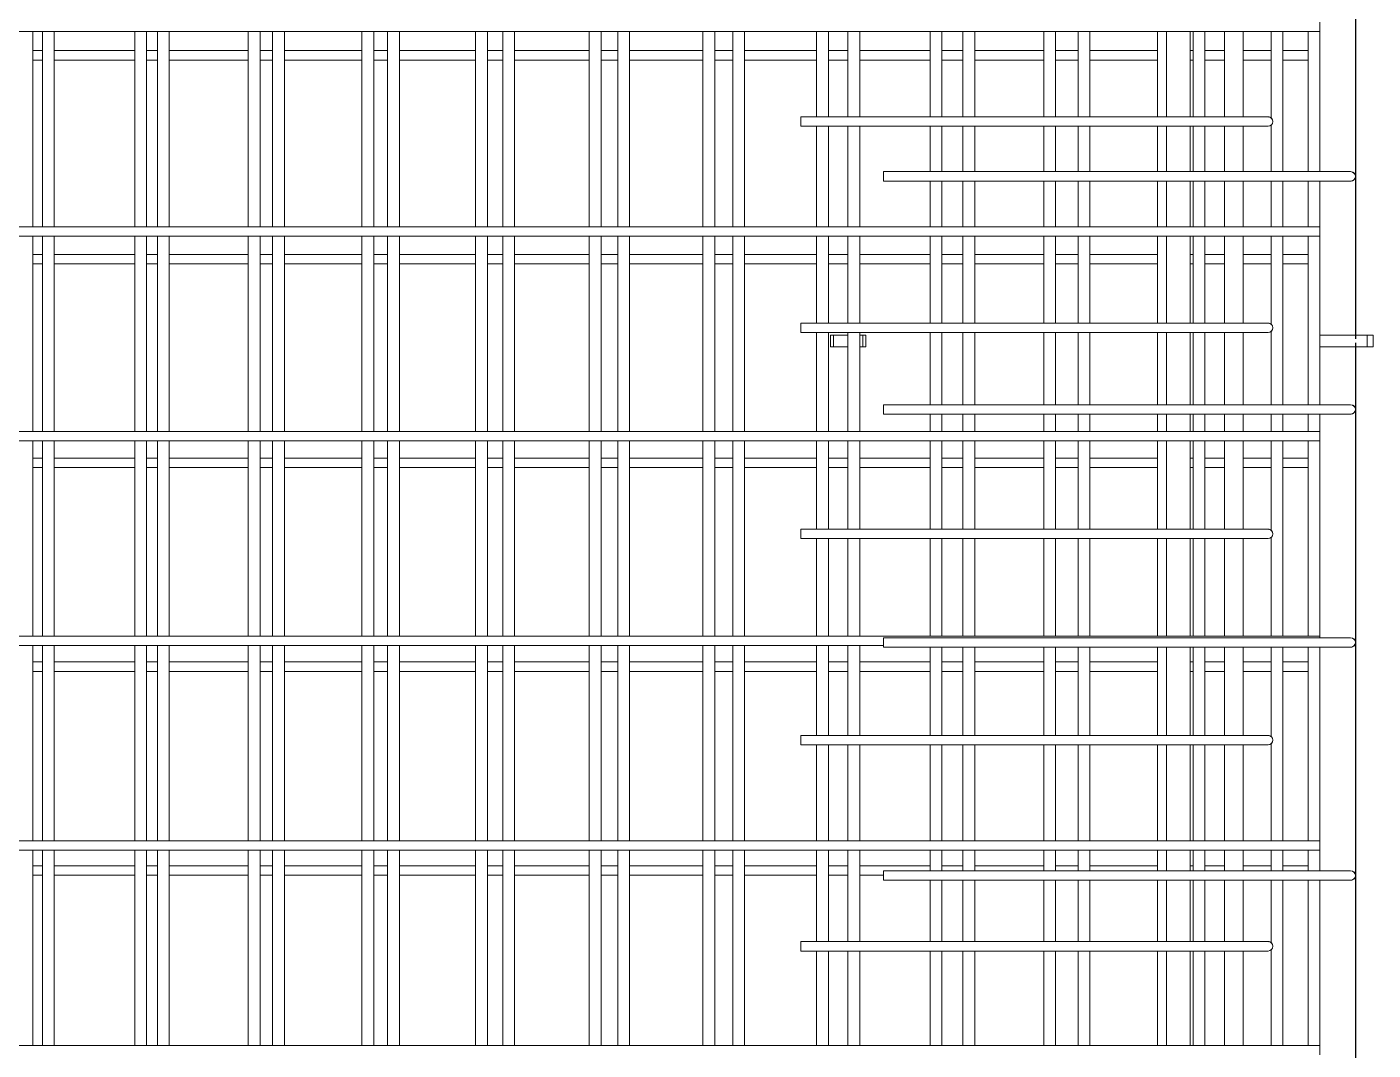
# Model space of a CAD drawing. Header units: millimetres. Extents: x 6744 to 22888, y -3063 to 10037.
# Drawn here: x 11192 to 12334, y 3499 to 4366 of the extents above; entities that cross this region are included whole.
import ezdxf

# ---------------------------------------------------------------- set-up
doc = ezdxf.new("R2010")
doc.units = ezdxf.units.MM
doc.linetypes.add('Dash', pattern=[6.36, 3.18, -3.18])
for name, color, linetype, lineweight in [('A-GENM', 13, 'Continuous', 18), ('A-WALL', 113, 'Continuous', 25), ('A-WALL-HDLN', 110, 'Dash', 25), ('S-RBAR', 171, 'Continuous', 18)]:
    doc.layers.add(name, color=color, linetype=linetype, lineweight=lineweight)

# ---------------------------------------------------------------- blocks, each defined once
blk = doc.blocks.new('RR spread anchor face based - RR-SA-2_5-200-V1-Elevation Front 1')
at = {"layer": 'A-GENM'}
for p, q in [((11873.6, -445), (11876.1, -445)), ((11873.6, -455), (11873.6, -445)), ((11876.1, -445), (11888.4, -445)), ((11876.1, -445), (11876.1, -455)), ((11898.4, -445), (11901.1, -445)), ((11901.1, -445), (11903.6, -445)), ((11901.1, -445), (11901.1, -455)), ((11903.6, -445), (11903.6, -455)), ((11876.1, -455), (11873.6, -455)), ((11888.4, -455), (11876.1, -455)), ((11901.1, -455), (11898.4, -455)), ((11903.6, -455), (11901.1, -455))]:
    blk.add_line(p, q, dxfattribs=at)
blk = doc.blocks.new('RR spread anchor face based - RR-SA-3_0-200-1726827-Elevation Front 1')
at = {"layer": 'A-GENM'}
for p, q in [((12288.6, 6760), (12328.6, 6760)), ((12328.6, 6760), (12333.6, 6760)), ((12328.6, 6750), (12328.6, 6760)), ((12333.6, 6760), (12333.6, 6750)), ((12328.6, 6750), (12288.6, 6750)), ((12333.6, 6750), (12328.6, 6750))]:
    blk.add_line(p, q, dxfattribs=at)

msp = doc.modelspace()

# ---------------------------------------------------------------- linework, layer by layer
at = {"layer": 'A-WALL'}
for p, q in [((12318.56745, 6750), (12318.56745, 4105)), ((12318.56745, 4095), (12318.56745, 2210))]:
    msp.add_line(p, q, dxfattribs=at)
at = {"layer": 'A-WALL-HDLN'}
msp.add_line((12318.56745, 4104.95039), (12318.56745, 4095.04961), dxfattribs=at)
at = {"layer": 'S-RBAR'}
for p, q in [((10132.56745, 4362.40824), (12288.56745, 4362.40824)), ((11197.44562, 4196.85041), (11197.44562, 4362.40824)), ((11205.56745, 4196.85041), (11205.56745, 4362.40824)), ((11215.56745, 4196.85041), (11215.56745, 4362.40824)), ((11283.78178, 4196.85041), (11283.78178, 4362.40824)), ((11293.78178, 4196.85041), (11293.78178, 4362.40824)), ((11303.11291, 4196.85041), (11303.11291, 4362.40824)), ((11313.11291, 4196.85041), (11313.11291, 4362.40824)), ((11380.11794, 4196.85041), (11380.11794, 4362.40824)), ((11390.11794, 4196.85041), (11390.11794, 4362.40824)), ((11400.65836, 4196.85041), (11400.65836, 4362.40824)), ((11410.65836, 4196.85041), (11410.65836, 4362.40824)), ((11476.4541, 4196.85041), (11476.4541, 4362.40824)), ((11486.4541, 4196.85041), (11486.4541, 4362.40824)), ((11498.20382, 4196.85041), (11498.20382, 4362.40824)), ((11508.20382, 4196.85041), (11508.20382, 4362.40824)), ((11572.79026, 4196.85041), (11572.79026, 4362.40824)), ((11582.79026, 4196.85041), (11582.79026, 4362.40824)), ((11595.74927, 4196.85041), (11595.74927, 4362.40824)), ((11605.74927, 4196.85041), (11605.74927, 4362.40824)), ((11669.12642, 4196.85041), (11669.12642, 4362.40824)), ((11679.12642, 4196.85041), (11679.12642, 4362.40824)), ((11693.29473, 4196.85041), (11693.29473, 4362.40824)), ((11703.29473, 4196.85041), (11703.29473, 4362.40824)), ((11765.46258, 4196.85041), (11765.46258, 4362.40824)), ((11775.46258, 4196.85041), (11775.46258, 4362.40824)), ((11790.84018, 4196.85041), (11790.84018, 4362.40824)), ((11800.84018, 4196.85041), (11800.84018, 4362.40824)), ((11861.79874, 4290.13048), (11861.79874, 4362.40824)), ((11871.79874, 4290.13048), (11871.79874, 4362.40824)), ((11888.38564, 4290.13048), (11888.38564, 4362.40824)), ((11898.38564, 4290.13048), (11898.38564, 4362.40824)), ((11958.1349, 4290.13048), (11958.1349, 4362.40824)), ((11968.1349, 4290.13048), (11968.1349, 4362.40824)), ((11985.93109, 4290.13048), (11985.93109, 4362.40824)), ((11995.93109, 4290.13048), (11995.93109, 4362.40824)), ((12054.47106, 4290.13048), (12054.47106, 4362.40824)), ((12064.47106, 4290.13048), (12064.47106, 4362.40824)), ((12083.47655, 4290.13048), (12083.47655, 4362.40824)), ((12093.47655, 4290.13048), (12093.47655, 4362.40824)), ((12150.80722, 4290.13048), (12150.80722, 4362.40824)), ((12158.56541, 4290.13048), (12158.56541, 4362.40824)), ((12178.56541, 4290.13048), (12178.56541, 4362.40824)), ((12181.022, 4290.13048), (12181.022, 4362.40824)), ((12191.022, 4290.13048), (12191.022, 4362.40824)), ((12207.56745, 4290.13048), (12207.56745, 4362.40824)), ((12223.56745, 4290.13048), (12223.56745, 4362.40824)), ((12247.14338, 4288.84402), (12247.14338, 4362.40824)), ((12257.14338, 4243.66667), (12257.14338, 4362.40824)), ((12278.56745, 4243.66667), (12278.56745, 4362.40824)), ((12288.56745, 4362.40824), (12288.56745, 4370.40824)), ((12288.56745, 4243.66667), (12288.56745, 4362.40824)), ((11197.44562, 4346.28846), (11205.56745, 4346.28846)), ((11197.44562, 4338.28846), (11205.56745, 4338.28846)), ((11215.56745, 4346.28846), (11283.78178, 4346.28846)), ((11215.56745, 4338.28846), (11283.78178, 4338.28846)), ((11293.78178, 4346.28846), (11303.11291, 4346.28846)), ((11293.78178, 4338.28846), (11303.11291, 4338.28846)), ((11313.11291, 4346.28846), (11380.11794, 4346.28846)), ((11313.11291, 4338.28846), (11380.11794, 4338.28846)), ((11390.11794, 4346.28846), (11400.65836, 4346.28846)), ((11390.11794, 4338.28846), (11400.65836, 4338.28846)), ((11410.65836, 4346.28846), (11476.4541, 4346.28846)), ((11410.65836, 4338.28846), (11476.4541, 4338.28846)), ((11486.4541, 4346.28846), (11498.20382, 4346.28846)), ((11486.4541, 4338.28846), (11498.20382, 4338.28846)), ((11508.20382, 4346.28846), (11572.79026, 4346.28846)), ((11508.20382, 4338.28846), (11572.79026, 4338.28846)), ((11582.79026, 4346.28846), (11595.74927, 4346.28846)), ((11582.79026, 4338.28846), (11595.74927, 4338.28846)), ((11605.74927, 4346.28846), (11669.12642, 4346.28846)), ((11605.74927, 4338.28846), (11669.12642, 4338.28846)), ((11679.12642, 4346.28846), (11693.29473, 4346.28846)), ((11679.12642, 4338.28846), (11693.29473, 4338.28846)), ((11703.29473, 4346.28846), (11765.46258, 4346.28846)), ((11703.29473, 4338.28846), (11765.46258, 4338.28846)), ((11775.46258, 4346.28846), (11790.84018, 4346.28846)), ((11775.46258, 4338.28846), (11790.84018, 4338.28846)), ((11800.84018, 4346.28846), (11861.79874, 4346.28846)), ((11800.84018, 4338.28846), (11861.79874, 4338.28846)), ((11871.79874, 4346.28846), (11888.38564, 4346.28846)), ((11871.79874, 4338.28846), (11888.38564, 4338.28846)), ((11898.38564, 4346.28846), (11958.1349, 4346.28846)), ((11898.38564, 4338.28846), (11958.1349, 4338.28846)), ((11968.1349, 4346.28846), (11985.93109, 4346.28846)), ((11968.1349, 4338.28846), (11985.93109, 4338.28846)), ((11995.93109, 4346.28846), (12054.47106, 4346.28846)), ((11995.93109, 4338.28846), (12054.47106, 4338.28846)), ((12064.47106, 4346.28846), (12083.47655, 4346.28846)), ((12064.47106, 4338.28846), (12083.47655, 4338.28846)), ((12093.47655, 4346.28846), (12150.80722, 4346.28846)), ((12093.47655, 4338.28846), (12150.80722, 4338.28846)), ((12178.56541, 4346.28846), (12181.022, 4346.28846)), ((12178.56541, 4338.28846), (12181.022, 4338.28846)), ((12191.022, 4346.28846), (12207.56745, 4346.28846)), ((12191.022, 4338.28846), (12207.56745, 4338.28846)), ((12223.56745, 4346.28846), (12247.14338, 4346.28846)), ((12223.56745, 4338.28846), (12247.14338, 4338.28846)), ((12257.14338, 4346.28846), (12278.56745, 4346.28846)), ((12257.14338, 4338.28846), (12278.56745, 4338.28846)), ((12208.56745, 4290.13048), (11848.56745, 4290.13048)), ((11848.56745, 4290.13048), (11848.56745, 4282.13048)), ((12208.56745, 4282.13048), (11848.56745, 4282.13048)), ((11861.79874, 4196.85041), (11861.79874, 4282.13048)), ((11871.79874, 4196.85041), (11871.79874, 4282.13048)), ((11888.38564, 4196.85041), (11888.38564, 4282.13048)), ((11898.38564, 4196.85041), (11898.38564, 4282.13048)), ((11958.1349, 4243.66667), (11958.1349, 4282.13048)), ((11968.1349, 4243.66667), (11968.1349, 4282.13048)), ((11985.93109, 4243.66667), (11985.93109, 4282.13048)), ((11995.93109, 4243.66667), (11995.93109, 4282.13048)), ((12054.47106, 4243.66667), (12054.47106, 4282.13048)), ((12064.47106, 4243.66667), (12064.47106, 4282.13048)), ((12083.47655, 4243.66667), (12083.47655, 4282.13048)), ((12093.47655, 4243.66667), (12093.47655, 4282.13048)), ((12150.80722, 4243.66667), (12150.80722, 4282.13048)), ((12158.56541, 4243.66667), (12158.56541, 4282.13048)), ((12178.56541, 4243.66667), (12178.56541, 4282.13048)), ((12181.022, 4243.66667), (12181.022, 4282.13048)), ((12191.022, 4243.66667), (12191.022, 4282.13048)), ((12207.56745, 4243.66667), (12207.56745, 4282.13048)), ((12208.56745, 4290.13048), (12244.56745, 4290.13048)), ((12208.56745, 4282.13048), (12244.56745, 4282.13048)), ((12223.56745, 4243.66667), (12223.56745, 4282.13048)), ((12247.14338, 4243.66667), (12247.14338, 4283.41695)), ((11918.56745, 4243.66667), (12294.56745, 4243.66667)), ((11918.56745, 4235.66667), (11918.56745, 4243.66667)), ((11918.56745, 4235.66667), (12294.56745, 4235.66667)), ((11958.1349, 4196.85041), (11958.1349, 4235.66667)), ((11968.1349, 4196.85041), (11968.1349, 4235.66667)), ((11985.93109, 4196.85041), (11985.93109, 4235.66667)), ((11995.93109, 4196.85041), (11995.93109, 4235.66667)), ((12054.47106, 4196.85041), (12054.47106, 4235.66667)), ((12064.47106, 4196.85041), (12064.47106, 4235.66667)), ((12083.47655, 4196.85041), (12083.47655, 4235.66667)), ((12093.47655, 4196.85041), (12093.47655, 4235.66667)), ((12150.80722, 4196.85041), (12150.80722, 4235.66667)), ((12158.56541, 4196.85041), (12158.56541, 4235.66667)), ((12178.56541, 4196.85041), (12178.56541, 4235.66667)), ((12181.022, 4196.85041), (12181.022, 4235.66667)), ((12191.022, 4196.85041), (12191.022, 4235.66667)), ((12207.56745, 4196.85041), (12207.56745, 4235.66667)), ((12223.56745, 4196.85041), (12223.56745, 4235.66667)), ((12247.14338, 4196.85041), (12247.14338, 4235.66667)), ((12257.14338, 4196.85041), (12257.14338, 4235.66667)), ((12278.56745, 4196.85041), (12278.56745, 4235.66667)), ((12288.56745, 4196.85041), (12288.56745, 4235.66667)), ((12314.56745, 4243.66667), (12294.56745, 4243.66667)), ((12314.56745, 4235.66667), (12294.56745, 4235.66667)), ((10132.56745, 4196.85041), (12288.56745, 4196.85041)), ((10132.56745, 4188.85041), (12288.56745, 4188.85041)), ((11197.44562, 4023.29258), (11197.44562, 4188.85041)), ((11205.56745, 4023.29258), (11205.56745, 4188.85041)), ((11215.56745, 4023.29258), (11215.56745, 4188.85041)), ((11283.78178, 4023.29258), (11283.78178, 4188.85041)), ((11293.78178, 4023.29258), (11293.78178, 4188.85041)), ((11303.11291, 4023.29258), (11303.11291, 4188.85041)), ((11313.11291, 4023.29258), (11313.11291, 4188.85041)), ((11380.11794, 4023.29258), (11380.11794, 4188.85041)), ((11390.11794, 4023.29258), (11390.11794, 4188.85041)), ((11400.65836, 4023.29258), (11400.65836, 4188.85041)), ((11410.65836, 4023.29258), (11410.65836, 4188.85041)), ((11476.4541, 4023.29258), (11476.4541, 4188.85041)), ((11486.4541, 4023.29258), (11486.4541, 4188.85041)), ((11498.20382, 4023.29258), (11498.20382, 4188.85041)), ((11508.20382, 4023.29258), (11508.20382, 4188.85041)), ((11572.79026, 4023.29258), (11572.79026, 4188.85041)), ((11582.79026, 4023.29258), (11582.79026, 4188.85041)), ((11595.74927, 4023.29258), (11595.74927, 4188.85041)), ((11605.74927, 4023.29258), (11605.74927, 4188.85041)), ((11669.12642, 4023.29258), (11669.12642, 4188.85041)), ((11679.12642, 4023.29258), (11679.12642, 4188.85041)), ((11693.29473, 4023.29258), (11693.29473, 4188.85041)), ((11703.29473, 4023.29258), (11703.29473, 4188.85041)), ((11765.46258, 4023.29258), (11765.46258, 4188.85041)), ((11775.46258, 4023.29258), (11775.46258, 4188.85041)), ((11790.84018, 4023.29258), (11790.84018, 4188.85041)), ((11800.84018, 4023.29258), (11800.84018, 4188.85041)), ((11861.79874, 4115.25857), (11861.79874, 4188.85041)), ((11871.79874, 4115.25857), (11871.79874, 4188.85041)), ((11888.38564, 4115.25857), (11888.38564, 4188.85041)), ((11898.38564, 4115.25857), (11898.38564, 4188.85041)), ((11958.1349, 4115.25857), (11958.1349, 4188.85041)), ((11968.1349, 4115.25857), (11968.1349, 4188.85041)), ((11985.93109, 4115.25857), (11985.93109, 4188.85041)), ((11995.93109, 4115.25857), (11995.93109, 4188.85041)), ((12054.47106, 4115.25857), (12054.47106, 4188.85041)), ((12064.47106, 4115.25857), (12064.47106, 4188.85041)), ((12083.47655, 4115.25857), (12083.47655, 4188.85041)), ((12093.47655, 4115.25857), (12093.47655, 4188.85041)), ((12150.80722, 4115.25857), (12150.80722, 4188.85041)), ((12158.56541, 4115.25857), (12158.56541, 4188.85041)), ((12178.56541, 4115.25857), (12178.56541, 4188.85041)), ((12181.022, 4115.25857), (12181.022, 4188.85041)), ((12191.022, 4115.25857), (12191.022, 4188.85041)), ((12207.56745, 4115.25857), (12207.56745, 4188.85041)), ((12223.56745, 4115.25857), (12223.56745, 4188.85041)), ((12247.14338, 4113.97211), (12247.14338, 4188.85041)), ((12257.14338, 4046), (12257.14338, 4188.85041)), ((12278.56745, 4046), (12278.56745, 4188.85041)), ((12288.56745, 4188.85041), (12288.56745, 4196.85041)), ((12288.56745, 4046), (12288.56745, 4188.85041)), ((11197.44562, 4173.46154), (11205.56745, 4173.46154)), ((11197.44562, 4165.46154), (11205.56745, 4165.46154)), ((11215.56745, 4173.46154), (11283.78178, 4173.46154)), ((11215.56745, 4165.46154), (11283.78178, 4165.46154)), ((11293.78178, 4173.46154), (11303.11291, 4173.46154)), ((11293.78178, 4165.46154), (11303.11291, 4165.46154)), ((11313.11291, 4173.46154), (11380.11794, 4173.46154)), ((11313.11291, 4165.46154), (11380.11794, 4165.46154)), ((11390.11794, 4173.46154), (11400.65836, 4173.46154)), ((11390.11794, 4165.46154), (11400.65836, 4165.46154)), ((11410.65836, 4173.46154), (11476.4541, 4173.46154)), ((11410.65836, 4165.46154), (11476.4541, 4165.46154)), ((11486.4541, 4173.46154), (11498.20382, 4173.46154)), ((11486.4541, 4165.46154), (11498.20382, 4165.46154)), ((11508.20382, 4173.46154), (11572.79026, 4173.46154)), ((11508.20382, 4165.46154), (11572.79026, 4165.46154)), ((11582.79026, 4173.46154), (11595.74927, 4173.46154)), ((11582.79026, 4165.46154), (11595.74927, 4165.46154)), ((11605.74927, 4173.46154), (11669.12642, 4173.46154)), ((11605.74927, 4165.46154), (11669.12642, 4165.46154)), ((11679.12642, 4173.46154), (11693.29473, 4173.46154)), ((11679.12642, 4165.46154), (11693.29473, 4165.46154)), ((11703.29473, 4173.46154), (11765.46258, 4173.46154)), ((11703.29473, 4165.46154), (11765.46258, 4165.46154)), ((11775.46258, 4173.46154), (11790.84018, 4173.46154)), ((11775.46258, 4165.46154), (11790.84018, 4165.46154)), ((11800.84018, 4173.46154), (11861.79874, 4173.46154)), ((11800.84018, 4165.46154), (11861.79874, 4165.46154)), ((11871.79874, 4173.46154), (11888.38564, 4173.46154)), ((11871.79874, 4165.46154), (11888.38564, 4165.46154)), ((11898.38564, 4173.46154), (11958.1349, 4173.46154)), ((11898.38564, 4165.46154), (11958.1349, 4165.46154)), ((11968.1349, 4173.46154), (11985.93109, 4173.46154)), ((11968.1349, 4165.46154), (11985.93109, 4165.46154)), ((11995.93109, 4173.46154), (12054.47106, 4173.46154)), ((11995.93109, 4165.46154), (12054.47106, 4165.46154)), ((12064.47106, 4173.46154), (12083.47655, 4173.46154)), ((12064.47106, 4165.46154), (12083.47655, 4165.46154)), ((12093.47655, 4173.46154), (12150.80722, 4173.46154)), ((12093.47655, 4165.46154), (12150.80722, 4165.46154)), ((12178.56541, 4173.46154), (12181.022, 4173.46154)), ((12178.56541, 4165.46154), (12181.022, 4165.46154)), ((12191.022, 4173.46154), (12207.56745, 4173.46154)), ((12191.022, 4165.46154), (12207.56745, 4165.46154)), ((12223.56745, 4173.46154), (12247.14338, 4173.46154)), ((12223.56745, 4165.46154), (12247.14338, 4165.46154)), ((12257.14338, 4173.46154), (12278.56745, 4173.46154)), ((12257.14338, 4165.46154), (12278.56745, 4165.46154)), ((12208.56745, 4115.25857), (11848.56745, 4115.25857)), ((11848.56745, 4115.25857), (11848.56745, 4107.25857)), ((12208.56745, 4115.25857), (12244.56745, 4115.25857)), ((12247.14338, 4046), (12247.14338, 4108.54503)), ((12208.56745, 4107.25857), (11848.56745, 4107.25857)), ((11861.79874, 4023.29258), (11861.79874, 4107.25857)), ((11871.79874, 4023.29258), (11871.79874, 4107.25857)), ((11888.38564, 4023.29258), (11888.38564, 4107.25857)), ((11898.38564, 4023.29258), (11898.38564, 4107.25857)), ((11958.1349, 4046), (11958.1349, 4107.25857)), ((11968.1349, 4046), (11968.1349, 4107.25857)), ((11985.93109, 4046), (11985.93109, 4107.25857)), ((11995.93109, 4046), (11995.93109, 4107.25857)), ((12054.47106, 4046), (12054.47106, 4107.25857)), ((12064.47106, 4046), (12064.47106, 4107.25857)), ((12083.47655, 4046), (12083.47655, 4107.25857)), ((12093.47655, 4046), (12093.47655, 4107.25857)), ((12150.80722, 4046), (12150.80722, 4107.25857)), ((12158.56541, 4046), (12158.56541, 4107.25857)), ((12178.56541, 4046), (12178.56541, 4107.25857)), ((12181.022, 4046), (12181.022, 4107.25857)), ((12191.022, 4046), (12191.022, 4107.25857)), ((12207.56745, 4046), (12207.56745, 4107.25857)), ((12208.56745, 4107.25857), (12244.56745, 4107.25857)), ((12223.56745, 4046), (12223.56745, 4107.25857)), ((11918.56745, 4046), (12294.56745, 4046)), ((11918.56745, 4038), (11918.56745, 4046)), ((12314.56745, 4046), (12294.56745, 4046)), ((11918.56745, 4038), (12294.56745, 4038)), ((11958.1349, 4023.29258), (11958.1349, 4038)), ((11968.1349, 4023.29258), (11968.1349, 4038)), ((11985.93109, 4023.29258), (11985.93109, 4038)), ((11995.93109, 4023.29258), (11995.93109, 4038)), ((12054.47106, 4023.29258), (12054.47106, 4038)), ((12064.47106, 4023.29258), (12064.47106, 4038)), ((12083.47655, 4023.29258), (12083.47655, 4038)), ((12093.47655, 4023.29258), (12093.47655, 4038)), ((12150.80722, 4023.29258), (12150.80722, 4038)), ((12158.56541, 4023.29258), (12158.56541, 4038)), ((12178.56541, 4023.29258), (12178.56541, 4038)), ((12181.022, 4023.29258), (12181.022, 4038)), ((12191.022, 4023.29258), (12191.022, 4038)), ((12207.56745, 4023.29258), (12207.56745, 4038)), ((12223.56745, 4023.29258), (12223.56745, 4038)), ((12247.14338, 4023.29258), (12247.14338, 4038)), ((12257.14338, 4023.29258), (12257.14338, 4038)), ((12278.56745, 4023.29258), (12278.56745, 4038)), ((12288.56745, 4023.29258), (12288.56745, 4038)), ((12314.56745, 4038), (12294.56745, 4038)), ((10132.56745, 4023.29258), (12288.56745, 4023.29258)), ((12288.56745, 4015.29258), (12288.56745, 4023.29258)), ((10132.56745, 4015.29258), (12288.56745, 4015.29258)), ((11197.44562, 3849.73476), (11197.44562, 4015.29258)), ((11205.56745, 3849.73476), (11205.56745, 4015.29258)), ((11215.56745, 3849.73476), (11215.56745, 4015.29258)), ((11283.78178, 3849.73476), (11283.78178, 4015.29258)), ((11293.78178, 3849.73476), (11293.78178, 4015.29258)), ((11303.11291, 3849.73476), (11303.11291, 4015.29258)), ((11313.11291, 3849.73476), (11313.11291, 4015.29258)), ((11380.11794, 3849.73476), (11380.11794, 4015.29258)), ((11390.11794, 3849.73476), (11390.11794, 4015.29258)), ((11400.65836, 3849.73476), (11400.65836, 4015.29258)), ((11410.65836, 3849.73476), (11410.65836, 4015.29258)), ((11476.4541, 3849.73476), (11476.4541, 4015.29258)), ((11486.4541, 3849.73476), (11486.4541, 4015.29258)), ((11498.20382, 3849.73476), (11498.20382, 4015.29258)), ((11508.20382, 3849.73476), (11508.20382, 4015.29258)), ((11572.79026, 3849.73476), (11572.79026, 4015.29258)), ((11582.79026, 3849.73476), (11582.79026, 4015.29258)), ((11595.74927, 3849.73476), (11595.74927, 4015.29258)), ((11605.74927, 3849.73476), (11605.74927, 4015.29258)), ((11669.12642, 3849.73476), (11669.12642, 4015.29258)), ((11679.12642, 3849.73476), (11679.12642, 4015.29258)), ((11693.29473, 3849.73476), (11693.29473, 4015.29258)), ((11703.29473, 3849.73476), (11703.29473, 4015.29258)), ((11765.46258, 3849.73476), (11765.46258, 4015.29258)), ((11775.46258, 3849.73476), (11775.46258, 4015.29258)), ((11790.84018, 3849.73476), (11790.84018, 4015.29258)), ((11800.84018, 3849.73476), (11800.84018, 4015.29258)), ((11861.79874, 3940.38666), (11861.79874, 4015.29258)), ((11871.79874, 3940.38666), (11871.79874, 4015.29258)), ((11888.38564, 3940.38666), (11888.38564, 4015.29258)), ((11898.38564, 3940.38666), (11898.38564, 4015.29258)), ((11958.1349, 3940.38666), (11958.1349, 4015.29258)), ((11968.1349, 3940.38666), (11968.1349, 4015.29258)), ((11985.93109, 3940.38666), (11985.93109, 4015.29258)), ((11995.93109, 3940.38666), (11995.93109, 4015.29258)), ((12054.47106, 3940.38666), (12054.47106, 4015.29258)), ((12064.47106, 3940.38666), (12064.47106, 4015.29258)), ((12083.47655, 3940.38666), (12083.47655, 4015.29258)), ((12093.47655, 3940.38666), (12093.47655, 4015.29258)), ((12150.80722, 3940.38666), (12150.80722, 4015.29258)), ((12158.56541, 3940.38666), (12158.56541, 4015.29258)), ((12178.56541, 3940.38666), (12178.56541, 4015.29258)), ((12181.022, 3940.38666), (12181.022, 4015.29258)), ((12191.022, 3940.38666), (12191.022, 4015.29258)), ((12207.56745, 3940.38666), (12207.56745, 4015.29258)), ((12223.56745, 3940.38666), (12223.56745, 4015.29258)), ((12247.14338, 3939.10019), (12247.14338, 4015.29258)), ((12257.14338, 3849.73476), (12257.14338, 4015.29258)), ((12278.56745, 3849.73476), (12278.56745, 4015.29258)), ((12288.56745, 3849.73476), (12288.56745, 4015.29258)), ((11197.44562, 4000.63462), (11205.56745, 4000.63462)), ((11215.56745, 4000.63462), (11283.78178, 4000.63462)), ((11293.78178, 4000.63462), (11303.11291, 4000.63462)), ((11313.11291, 4000.63462), (11380.11794, 4000.63462)), ((11390.11794, 4000.63462), (11400.65836, 4000.63462)), ((11410.65836, 4000.63462), (11476.4541, 4000.63462)), ((11486.4541, 4000.63462), (11498.20382, 4000.63462)), ((11508.20382, 4000.63462), (11572.79026, 4000.63462)), ((11582.79026, 4000.63462), (11595.74927, 4000.63462)), ((11605.74927, 4000.63462), (11669.12642, 4000.63462)), ((11679.12642, 4000.63462), (11693.29473, 4000.63462)), ((11703.29473, 4000.63462), (11765.46258, 4000.63462)), ((11775.46258, 4000.63462), (11790.84018, 4000.63462)), ((11800.84018, 4000.63462), (11861.79874, 4000.63462)), ((11871.79874, 4000.63462), (11888.38564, 4000.63462)), ((11898.38564, 4000.63462), (11958.1349, 4000.63462)), ((11968.1349, 4000.63462), (11985.93109, 4000.63462)), ((11995.93109, 4000.63462), (12054.47106, 4000.63462)), ((12064.47106, 4000.63462), (12083.47655, 4000.63462)), ((12093.47655, 4000.63462), (12150.80722, 4000.63462)), ((12178.56541, 4000.63462), (12181.022, 4000.63462)), ((12191.022, 4000.63462), (12207.56745, 4000.63462)), ((12223.56745, 4000.63462), (12247.14338, 4000.63462)), ((12257.14338, 4000.63462), (12278.56745, 4000.63462)), ((11197.44562, 3992.63462), (11205.56745, 3992.63462)), ((11215.56745, 3992.63462), (11283.78178, 3992.63462)), ((11293.78178, 3992.63462), (11303.11291, 3992.63462)), ((11313.11291, 3992.63462), (11380.11794, 3992.63462)), ((11390.11794, 3992.63462), (11400.65836, 3992.63462)), ((11410.65836, 3992.63462), (11476.4541, 3992.63462)), ((11486.4541, 3992.63462), (11498.20382, 3992.63462)), ((11508.20382, 3992.63462), (11572.79026, 3992.63462)), ((11582.79026, 3992.63462), (11595.74927, 3992.63462)), ((11605.74927, 3992.63462), (11669.12642, 3992.63462)), ((11679.12642, 3992.63462), (11693.29473, 3992.63462)), ((11703.29473, 3992.63462), (11765.46258, 3992.63462)), ((11775.46258, 3992.63462), (11790.84018, 3992.63462)), ((11800.84018, 3992.63462), (11861.79874, 3992.63462)), ((11871.79874, 3992.63462), (11888.38564, 3992.63462)), ((11898.38564, 3992.63462), (11958.1349, 3992.63462)), ((11968.1349, 3992.63462), (11985.93109, 3992.63462)), ((11995.93109, 3992.63462), (12054.47106, 3992.63462)), ((12064.47106, 3992.63462), (12083.47655, 3992.63462)), ((12093.47655, 3992.63462), (12150.80722, 3992.63462)), ((12178.56541, 3992.63462), (12181.022, 3992.63462)), ((12191.022, 3992.63462), (12207.56745, 3992.63462)), ((12223.56745, 3992.63462), (12247.14338, 3992.63462)), ((12257.14338, 3992.63462), (12278.56745, 3992.63462)), ((12208.56745, 3940.38666), (11848.56745, 3940.38666)), ((11848.56745, 3940.38666), (11848.56745, 3932.38666)), ((12208.56745, 3940.38666), (12244.56745, 3940.38666)), ((12208.56745, 3932.38666), (11848.56745, 3932.38666)), ((11861.79874, 3849.73476), (11861.79874, 3932.38666)), ((11871.79874, 3849.73476), (11871.79874, 3932.38666)), ((11888.38564, 3849.73476), (11888.38564, 3932.38666)), ((11898.38564, 3849.73476), (11898.38564, 3932.38666)), ((11958.1349, 3849.73476), (11958.1349, 3932.38666)), ((11968.1349, 3849.73476), (11968.1349, 3932.38666)), ((11985.93109, 3849.73476), (11985.93109, 3932.38666)), ((11995.93109, 3849.73476), (11995.93109, 3932.38666)), ((12054.47106, 3849.73476), (12054.47106, 3932.38666)), ((12064.47106, 3849.73476), (12064.47106, 3932.38666)), ((12083.47655, 3849.73476), (12083.47655, 3932.38666)), ((12093.47655, 3849.73476), (12093.47655, 3932.38666)), ((12150.80722, 3849.73476), (12150.80722, 3932.38666)), ((12158.56541, 3849.73476), (12158.56541, 3932.38666)), ((12178.56541, 3849.73476), (12178.56541, 3932.38666)), ((12181.022, 3849.73476), (12181.022, 3932.38666)), ((12191.022, 3849.73476), (12191.022, 3932.38666)), ((12207.56745, 3849.73476), (12207.56745, 3932.38666)), ((12208.56745, 3932.38666), (12244.56745, 3932.38666)), ((12223.56745, 3849.73476), (12223.56745, 3932.38666)), ((12247.14338, 3849.73476), (12247.14338, 3933.67312)), ((10132.56745, 3849.73476), (12288.56745, 3849.73476)), ((11918.56745, 3848.33333), (12294.56745, 3848.33333)), ((11918.56745, 3840.33333), (11918.56745, 3848.33333)), ((12288.56745, 3848.33333), (12288.56745, 3849.73476)), ((12314.56745, 3848.33333), (12294.56745, 3848.33333)), ((10462.56541, 3841.73476), (11918.56745, 3841.73476)), ((11197.44562, 3676.17693), (11197.44562, 3841.73476)), ((11205.56745, 3676.17693), (11205.56745, 3841.73476)), ((11215.56745, 3676.17693), (11215.56745, 3841.73476)), ((11283.78178, 3676.17693), (11283.78178, 3841.73476)), ((11293.78178, 3676.17693), (11293.78178, 3841.73476)), ((11303.11291, 3676.17693), (11303.11291, 3841.73476)), ((11313.11291, 3676.17693), (11313.11291, 3841.73476)), ((11380.11794, 3676.17693), (11380.11794, 3841.73476)), ((11390.11794, 3676.17693), (11390.11794, 3841.73476)), ((11400.65836, 3676.17693), (11400.65836, 3841.73476)), ((11410.65836, 3676.17693), (11410.65836, 3841.73476)), ((11476.4541, 3676.17693), (11476.4541, 3841.73476)), ((11486.4541, 3676.17693), (11486.4541, 3841.73476)), ((11498.20382, 3676.17693), (11498.20382, 3841.73476)), ((11508.20382, 3676.17693), (11508.20382, 3841.73476)), ((11572.79026, 3676.17693), (11572.79026, 3841.73476)), ((11582.79026, 3676.17693), (11582.79026, 3841.73476)), ((11595.74927, 3676.17693), (11595.74927, 3841.73476)), ((11605.74927, 3676.17693), (11605.74927, 3841.73476)), ((11669.12642, 3676.17693), (11669.12642, 3841.73476)), ((11679.12642, 3676.17693), (11679.12642, 3841.73476)), ((11693.29473, 3676.17693), (11693.29473, 3841.73476)), ((11703.29473, 3676.17693), (11703.29473, 3841.73476)), ((11765.46258, 3676.17693), (11765.46258, 3841.73476)), ((11775.46258, 3676.17693), (11775.46258, 3841.73476)), ((11790.84018, 3676.17693), (11790.84018, 3841.73476)), ((11800.84018, 3676.17693), (11800.84018, 3841.73476)), ((11861.79874, 3765.51474), (11861.79874, 3841.73476)), ((11871.79874, 3765.51474), (11871.79874, 3841.73476)), ((11888.38564, 3765.51474), (11888.38564, 3841.73476)), ((11898.38564, 3765.51474), (11898.38564, 3841.73476)), ((11918.56745, 3840.33333), (12294.56745, 3840.33333)), ((11958.1349, 3765.51474), (11958.1349, 3840.33333)), ((11968.1349, 3765.51474), (11968.1349, 3840.33333)), ((11985.93109, 3765.51474), (11985.93109, 3840.33333)), ((11995.93109, 3765.51474), (11995.93109, 3840.33333)), ((12054.47106, 3765.51474), (12054.47106, 3840.33333)), ((12064.47106, 3765.51474), (12064.47106, 3840.33333)), ((12083.47655, 3765.51474), (12083.47655, 3840.33333)), ((12093.47655, 3765.51474), (12093.47655, 3840.33333)), ((12150.80722, 3765.51474), (12150.80722, 3840.33333)), ((12158.56541, 3765.51474), (12158.56541, 3840.33333)), ((12178.56541, 3765.51474), (12178.56541, 3840.33333)), ((12181.022, 3765.51474), (12181.022, 3840.33333)), ((12191.022, 3765.51474), (12191.022, 3840.33333)), ((12207.56745, 3765.51474), (12207.56745, 3840.33333)), ((12223.56745, 3765.51474), (12223.56745, 3840.33333)), ((12247.14338, 3764.22828), (12247.14338, 3840.33333)), ((12257.14338, 3676.17693), (12257.14338, 3840.33333)), ((12278.56745, 3676.17693), (12278.56745, 3840.33333)), ((12288.56745, 3676.17693), (12288.56745, 3840.33333)), ((12314.56745, 3840.33333), (12294.56745, 3840.33333)), ((11197.44562, 3827.80769), (11205.56745, 3827.80769)), ((11215.56745, 3827.80769), (11283.78178, 3827.80769)), ((11293.78178, 3827.80769), (11303.11291, 3827.80769)), ((11313.11291, 3827.80769), (11380.11794, 3827.80769)), ((11390.11794, 3827.80769), (11400.65836, 3827.80769)), ((11410.65836, 3827.80769), (11476.4541, 3827.80769)), ((11486.4541, 3827.80769), (11498.20382, 3827.80769)), ((11508.20382, 3827.80769), (11572.79026, 3827.80769)), ((11582.79026, 3827.80769), (11595.74927, 3827.80769)), ((11605.74927, 3827.80769), (11669.12642, 3827.80769)), ((11679.12642, 3827.80769), (11693.29473, 3827.80769)), ((11703.29473, 3827.80769), (11765.46258, 3827.80769)), ((11775.46258, 3827.80769), (11790.84018, 3827.80769)), ((11800.84018, 3827.80769), (11861.79874, 3827.80769)), ((11871.79874, 3827.80769), (11888.38564, 3827.80769)), ((11898.38564, 3827.80769), (11958.1349, 3827.80769)), ((11968.1349, 3827.80769), (11985.93109, 3827.80769)), ((11995.93109, 3827.80769), (12054.47106, 3827.80769)), ((12064.47106, 3827.80769), (12083.47655, 3827.80769)), ((12093.47655, 3827.80769), (12150.80722, 3827.80769)), ((12178.56541, 3827.80769), (12181.022, 3827.80769)), ((12191.022, 3827.80769), (12207.56745, 3827.80769)), ((12223.56745, 3827.80769), (12247.14338, 3827.80769)), ((12257.14338, 3827.80769), (12278.56745, 3827.80769)), ((11197.44562, 3819.80769), (11205.56745, 3819.80769)), ((11215.56745, 3819.80769), (11283.78178, 3819.80769)), ((11293.78178, 3819.80769), (11303.11291, 3819.80769)), ((11313.11291, 3819.80769), (11380.11794, 3819.80769)), ((11390.11794, 3819.80769), (11400.65836, 3819.80769)), ((11410.65836, 3819.80769), (11476.4541, 3819.80769)), ((11486.4541, 3819.80769), (11498.20382, 3819.80769)), ((11508.20382, 3819.80769), (11572.79026, 3819.80769)), ((11582.79026, 3819.80769), (11595.74927, 3819.80769)), ((11605.74927, 3819.80769), (11669.12642, 3819.80769)), ((11679.12642, 3819.80769), (11693.29473, 3819.80769)), ((11703.29473, 3819.80769), (11765.46258, 3819.80769)), ((11775.46258, 3819.80769), (11790.84018, 3819.80769)), ((11800.84018, 3819.80769), (11861.79874, 3819.80769)), ((11871.79874, 3819.80769), (11888.38564, 3819.80769)), ((11898.38564, 3819.80769), (11958.1349, 3819.80769)), ((11968.1349, 3819.80769), (11985.93109, 3819.80769)), ((11995.93109, 3819.80769), (12054.47106, 3819.80769)), ((12064.47106, 3819.80769), (12083.47655, 3819.80769)), ((12093.47655, 3819.80769), (12150.80722, 3819.80769)), ((12178.56541, 3819.80769), (12181.022, 3819.80769)), ((12191.022, 3819.80769), (12207.56745, 3819.80769)), ((12223.56745, 3819.80769), (12247.14338, 3819.80769)), ((12257.14338, 3819.80769), (12278.56745, 3819.80769)), ((12208.56745, 3765.51474), (11848.56745, 3765.51474)), ((11848.56745, 3765.51474), (11848.56745, 3757.51474)), ((12208.56745, 3757.51474), (11848.56745, 3757.51474)), ((11861.79874, 3676.17693), (11861.79874, 3757.51474)), ((11871.79874, 3676.17693), (11871.79874, 3757.51474)), ((11888.38564, 3676.17693), (11888.38564, 3757.51474)), ((11898.38564, 3676.17693), (11898.38564, 3757.51474)), ((11958.1349, 3676.17693), (11958.1349, 3757.51474)), ((11968.1349, 3676.17693), (11968.1349, 3757.51474)), ((11985.93109, 3676.17693), (11985.93109, 3757.51474)), ((11995.93109, 3676.17693), (11995.93109, 3757.51474)), ((12054.47106, 3676.17693), (12054.47106, 3757.51474)), ((12064.47106, 3676.17693), (12064.47106, 3757.51474)), ((12083.47655, 3676.17693), (12083.47655, 3757.51474)), ((12093.47655, 3676.17693), (12093.47655, 3757.51474)), ((12150.80722, 3676.17693), (12150.80722, 3757.51474)), ((12158.56541, 3676.17693), (12158.56541, 3757.51474)), ((12178.56541, 3676.17693), (12178.56541, 3757.51474)), ((12181.022, 3676.17693), (12181.022, 3757.51474)), ((12191.022, 3676.17693), (12191.022, 3757.51474)), ((12207.56745, 3676.17693), (12207.56745, 3757.51474)), ((12208.56745, 3765.51474), (12244.56745, 3765.51474)), ((12208.56745, 3757.51474), (12244.56745, 3757.51474)), ((12223.56745, 3676.17693), (12223.56745, 3757.51474)), ((12247.14338, 3676.17693), (12247.14338, 3758.80121)), ((10132.56745, 3676.17693), (12288.56745, 3676.17693)), ((12288.56745, 3668.17693), (12288.56745, 3676.17693)), ((10132.56745, 3668.17693), (12288.56745, 3668.17693)), ((11197.44562, 3502.61911), (11197.44562, 3668.17693)), ((11205.56745, 3502.61911), (11205.56745, 3668.17693)), ((11215.56745, 3502.61911), (11215.56745, 3668.17693)), ((11283.78178, 3502.61911), (11283.78178, 3668.17693)), ((11293.78178, 3502.61911), (11293.78178, 3668.17693)), ((11303.11291, 3502.61911), (11303.11291, 3668.17693)), ((11313.11291, 3502.61911), (11313.11291, 3668.17693)), ((11380.11794, 3502.61911), (11380.11794, 3668.17693)), ((11390.11794, 3502.61911), (11390.11794, 3668.17693)), ((11400.65836, 3502.61911), (11400.65836, 3668.17693)), ((11410.65836, 3502.61911), (11410.65836, 3668.17693)), ((11476.4541, 3502.61911), (11476.4541, 3668.17693)), ((11486.4541, 3502.61911), (11486.4541, 3668.17693)), ((11498.20382, 3502.61911), (11498.20382, 3668.17693)), ((11508.20382, 3502.61911), (11508.20382, 3668.17693)), ((11572.79026, 3502.61911), (11572.79026, 3668.17693)), ((11582.79026, 3502.61911), (11582.79026, 3668.17693)), ((11595.74927, 3502.61911), (11595.74927, 3668.17693)), ((11605.74927, 3502.61911), (11605.74927, 3668.17693)), ((11669.12642, 3502.61911), (11669.12642, 3668.17693)), ((11679.12642, 3502.61911), (11679.12642, 3668.17693)), ((11693.29473, 3502.61911), (11693.29473, 3668.17693)), ((11703.29473, 3502.61911), (11703.29473, 3668.17693)), ((11765.46258, 3502.61911), (11765.46258, 3668.17693)), ((11775.46258, 3502.61911), (11775.46258, 3668.17693)), ((11790.84018, 3502.61911), (11790.84018, 3668.17693)), ((11800.84018, 3502.61911), (11800.84018, 3668.17693)), ((11861.79874, 3590.64283), (11861.79874, 3668.17693)), ((11871.79874, 3590.64283), (11871.79874, 3668.17693)), ((11888.38564, 3590.64283), (11888.38564, 3668.17693)), ((11898.38564, 3590.64283), (11898.38564, 3668.17693)), ((11958.1349, 3650.66667), (11958.1349, 3668.17693)), ((11968.1349, 3650.66667), (11968.1349, 3668.17693)), ((11985.93109, 3650.66667), (11985.93109, 3668.17693)), ((11995.93109, 3650.66667), (11995.93109, 3668.17693)), ((12054.47106, 3650.66667), (12054.47106, 3668.17693)), ((12064.47106, 3650.66667), (12064.47106, 3668.17693)), ((12083.47655, 3650.66667), (12083.47655, 3668.17693)), ((12093.47655, 3650.66667), (12093.47655, 3668.17693)), ((12150.80722, 3650.66667), (12150.80722, 3668.17693)), ((12158.56541, 3650.66667), (12158.56541, 3668.17693)), ((12178.56541, 3650.66667), (12178.56541, 3668.17693)), ((12181.022, 3650.66667), (12181.022, 3668.17693)), ((12191.022, 3650.66667), (12191.022, 3668.17693)), ((12207.56745, 3650.66667), (12207.56745, 3668.17693)), ((12223.56745, 3650.66667), (12223.56745, 3668.17693)), ((12247.14338, 3650.66667), (12247.14338, 3668.17693)), ((12257.14338, 3650.66667), (12257.14338, 3668.17693)), ((12278.56745, 3650.66667), (12278.56745, 3668.17693)), ((12288.56745, 3650.66667), (12288.56745, 3668.17693)), ((11197.44562, 3654.98077), (11205.56745, 3654.98077)), ((11215.56745, 3654.98077), (11283.78178, 3654.98077)), ((11293.78178, 3654.98077), (11303.11291, 3654.98077)), ((11313.11291, 3654.98077), (11380.11794, 3654.98077)), ((11390.11794, 3654.98077), (11400.65836, 3654.98077)), ((11410.65836, 3654.98077), (11476.4541, 3654.98077)), ((11486.4541, 3654.98077), (11498.20382, 3654.98077)), ((11508.20382, 3654.98077), (11572.79026, 3654.98077)), ((11582.79026, 3654.98077), (11595.74927, 3654.98077)), ((11605.74927, 3654.98077), (11669.12642, 3654.98077)), ((11679.12642, 3654.98077), (11693.29473, 3654.98077)), ((11703.29473, 3654.98077), (11765.46258, 3654.98077)), ((11775.46258, 3654.98077), (11790.84018, 3654.98077)), ((11800.84018, 3654.98077), (11861.79874, 3654.98077)), ((11871.79874, 3654.98077), (11888.38564, 3654.98077)), ((11898.38564, 3654.98077), (11958.1349, 3654.98077)), ((11968.1349, 3654.98077), (11985.93109, 3654.98077)), ((11995.93109, 3654.98077), (12054.47106, 3654.98077)), ((12064.47106, 3654.98077), (12083.47655, 3654.98077)), ((12093.47655, 3654.98077), (12150.80722, 3654.98077)), ((12178.56541, 3654.98077), (12181.022, 3654.98077)), ((12191.022, 3654.98077), (12207.56745, 3654.98077)), ((12223.56745, 3654.98077), (12247.14338, 3654.98077)), ((12257.14338, 3654.98077), (12278.56745, 3654.98077)), ((11197.44562, 3646.98077), (11205.56745, 3646.98077)), ((11215.56745, 3646.98077), (11283.78178, 3646.98077)), ((11293.78178, 3646.98077), (11303.11291, 3646.98077)), ((11313.11291, 3646.98077), (11380.11794, 3646.98077)), ((11390.11794, 3646.98077), (11400.65836, 3646.98077)), ((11410.65836, 3646.98077), (11476.4541, 3646.98077)), ((11486.4541, 3646.98077), (11498.20382, 3646.98077)), ((11508.20382, 3646.98077), (11572.79026, 3646.98077)), ((11582.79026, 3646.98077), (11595.74927, 3646.98077)), ((11605.74927, 3646.98077), (11669.12642, 3646.98077)), ((11679.12642, 3646.98077), (11693.29473, 3646.98077)), ((11703.29473, 3646.98077), (11765.46258, 3646.98077)), ((11775.46258, 3646.98077), (11790.84018, 3646.98077)), ((11800.84018, 3646.98077), (11861.79874, 3646.98077)), ((11871.79874, 3646.98077), (11888.38564, 3646.98077)), ((11898.38564, 3646.98077), (11918.56745, 3646.98077)), ((11918.56745, 3650.66667), (12294.56745, 3650.66667)), ((11918.56745, 3642.66667), (11918.56745, 3650.66667)), ((11918.56745, 3642.66667), (12294.56745, 3642.66667)), ((11958.1349, 3590.64283), (11958.1349, 3642.66667)), ((11968.1349, 3590.64283), (11968.1349, 3642.66667)), ((11985.93109, 3590.64283), (11985.93109, 3642.66667)), ((11995.93109, 3590.64283), (11995.93109, 3642.66667)), ((12054.47106, 3590.64283), (12054.47106, 3642.66667)), ((12064.47106, 3590.64283), (12064.47106, 3642.66667)), ((12083.47655, 3590.64283), (12083.47655, 3642.66667)), ((12093.47655, 3590.64283), (12093.47655, 3642.66667)), ((12150.80722, 3590.64283), (12150.80722, 3642.66667)), ((12158.56541, 3590.64283), (12158.56541, 3642.66667)), ((12178.56541, 3590.64283), (12178.56541, 3642.66667)), ((12181.022, 3590.64283), (12181.022, 3642.66667)), ((12191.022, 3590.64283), (12191.022, 3642.66667)), ((12207.56745, 3590.64283), (12207.56745, 3642.66667)), ((12223.56745, 3590.64283), (12223.56745, 3642.66667)), ((12247.14338, 3589.35637), (12247.14338, 3642.66667)), ((12257.14338, 3502.61911), (12257.14338, 3642.66667)), ((12278.56745, 3502.61911), (12278.56745, 3642.66667)), ((12288.56745, 3502.61911), (12288.56745, 3642.66667)), ((12314.56745, 3650.66667), (12294.56745, 3650.66667)), ((12314.56745, 3642.66667), (12294.56745, 3642.66667)), ((12208.56745, 3590.64283), (11848.56745, 3590.64283)), ((11848.56745, 3590.64283), (11848.56745, 3582.64283)), ((12208.56745, 3590.64283), (12244.56745, 3590.64283)), ((12247.14338, 3502.61911), (12247.14338, 3583.92929)), ((12208.56745, 3582.64283), (11848.56745, 3582.64283)), ((11861.79874, 3502.61911), (11861.79874, 3582.64283)), ((11871.79874, 3502.61911), (11871.79874, 3582.64283)), ((11888.38564, 3502.61911), (11888.38564, 3582.64283)), ((11898.38564, 3502.61911), (11898.38564, 3582.64283)), ((11958.1349, 3502.61911), (11958.1349, 3582.64283)), ((11968.1349, 3502.61911), (11968.1349, 3582.64283)), ((11985.93109, 3502.61911), (11985.93109, 3582.64283)), ((11995.93109, 3502.61911), (11995.93109, 3582.64283)), ((12054.47106, 3502.61911), (12054.47106, 3582.64283)), ((12064.47106, 3502.61911), (12064.47106, 3582.64283)), ((12083.47655, 3502.61911), (12083.47655, 3582.64283)), ((12093.47655, 3502.61911), (12093.47655, 3582.64283)), ((12150.80722, 3502.61911), (12150.80722, 3582.64283)), ((12158.56541, 3502.61911), (12158.56541, 3582.64283)), ((12178.56541, 3502.61911), (12178.56541, 3582.64283)), ((12181.022, 3502.61911), (12181.022, 3582.64283)), ((12191.022, 3502.61911), (12191.022, 3582.64283)), ((12207.56745, 3502.61911), (12207.56745, 3582.64283)), ((12208.56745, 3582.64283), (12244.56745, 3582.64283)), ((12223.56745, 3502.61911), (12223.56745, 3582.64283)), ((10132.56745, 3502.61911), (12288.56745, 3502.61911)), ((12288.56745, 3494.61911), (12288.56745, 3502.61911))]:
    msp.add_line(p, q, dxfattribs=at)
for centre, start, end in [((12244.56745, 4286.13048), 75, 90), ((12244.56745, 4286.13048), 270, 90), ((12244.56745, 4286.13048), 15, 60), ((12244.56745, 4286.13048), 300, 345), ((12314.56745, 4239.66667), 270, 90), ((12314.56745, 4239.66667), 270, 285), ((12314.56745, 4239.66667), 15, 60), ((12314.56745, 4239.66667), 300, 345), ((12244.56745, 4111.25857), 75, 90), ((12244.56745, 4111.25857), 270, 90), ((12244.56745, 4111.25857), 15, 60), ((12244.56745, 4111.25857), 300, 345), ((12314.56745, 4042), 270, 90), ((12314.56745, 4042), 15, 60), ((12314.56745, 4042), 300, 345), ((12314.56745, 4042), 270, 285), ((12244.56745, 3936.38666), 75, 90), ((12244.56745, 3936.38666), 270, 90), ((12244.56745, 3936.38666), 15, 60), ((12244.56745, 3936.38666), 300, 345), ((12314.56745, 3844.33333), 270, 90), ((12314.56745, 3844.33333), 15, 60), ((12314.56745, 3844.33333), 270, 285), ((12314.56745, 3844.33333), 300, 345), ((12244.56745, 3761.51474), 75, 90), ((12244.56745, 3761.51474), 270, 90), ((12244.56745, 3761.51474), 15, 60), ((12244.56745, 3761.51474), 300, 345), ((12314.56745, 3646.66667), 270, 90), ((12314.56745, 3646.66667), 270, 285), ((12314.56745, 3646.66667), 15, 60), ((12314.56745, 3646.66667), 300, 345), ((12244.56745, 3586.64283), 75, 90), ((12244.56745, 3586.64283), 270, 90), ((12244.56745, 3586.64283), 15, 60), ((12244.56745, 3586.64283), 300, 345)]:
    msp.add_arc(centre, 4, start, end, dxfattribs=at)

# ---------------------------------------------------------------- block references
at = {"layer": 'A-GENM'}
for name, p in [('RR spread anchor face based - RR-SA-2_5-200-V1-Elevation Front 1', (0, 4550)), ('RR spread anchor face based - RR-SA-3_0-200-1726827-Elevation Front 1', (0, -2655))]:
    msp.add_blockref(name, p, dxfattribs=at)

doc.saveas('drawing.dxf')
